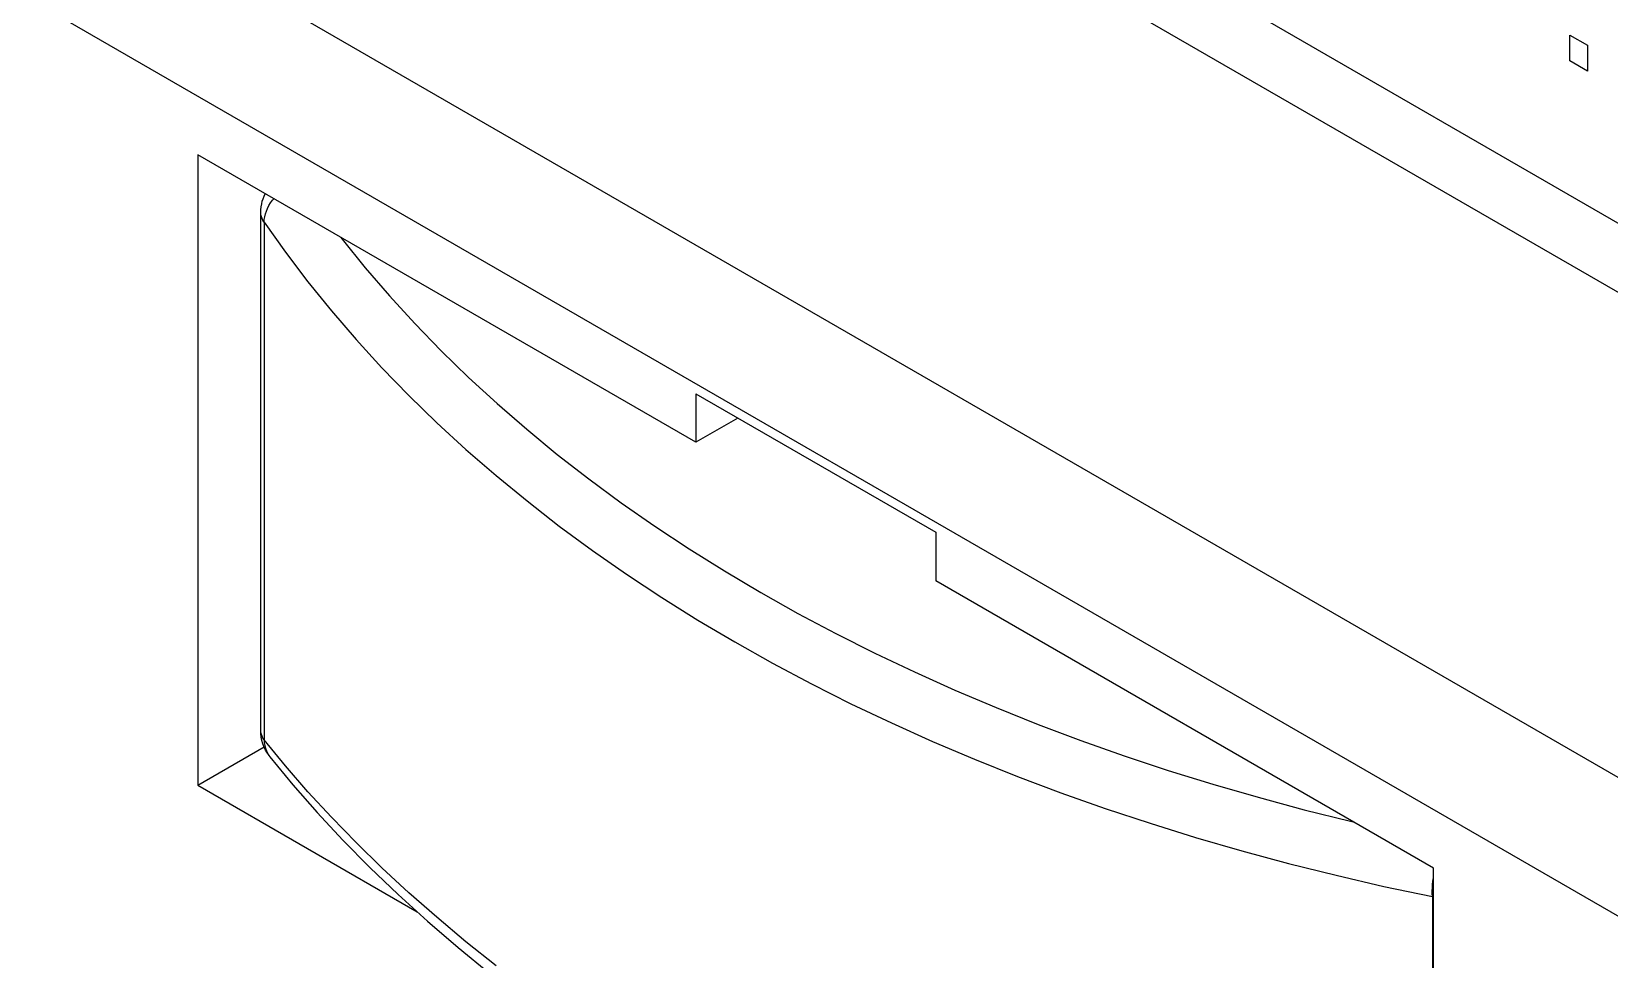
# Model space of a CAD drawing. Extents: x 0 to 420, y 0 to 297.
# Drawn here: x 195.1 to 213.7, y 154.25 to 165.19 of the extents above; entities that cross this region are included whole.
import ezdxf

# ---------------------------------------------------------------- set-up
doc = ezdxf.new("R2010")
doc.units = 0
doc.header["$LTSCALE"] = 23.1
doc.layers.add('40000_ISO', color=7, linetype='CONTINUOUS')

msp = doc.modelspace()

# ---------------------------------------------------------------- linework, layer by layer
at = {"layer": '40000_ISO', "color": 7, "linetype": 'CONTINUOUS'}
for p, q in [((220.009, 159.344), (170.865, 187.717)), ((219.656, 158.732), (170.511, 187.104)), ((165.562, 184.247), (214.706, 155.874)), ((164.855, 183.022), (213.999, 154.649)), ((213.236, 164.842), (213.236, 165.145)), ((213.236, 165.145), (213.445, 165.024)), ((213.445, 165.024), (213.445, 164.721)), ((213.445, 164.721), (213.236, 164.842)), ((197.063, 163.733), (197.063, 156.302)), ((202.932, 160.344), (197.063, 163.733)), ((197.806, 163.086), (197.81, 163.121)), ((197.81, 163.121), (197.816, 163.154)), ((197.816, 163.154), (197.823, 163.186)), ((197.823, 163.186), (197.833, 163.216)), ((197.833, 163.216), (197.844, 163.245)), ((197.844, 163.245), (197.857, 163.273)), ((197.857, 163.273), (197.858, 163.274)), ((197.885, 163.102), (197.902, 163.134)), ((197.902, 163.134), (197.921, 163.166)), ((197.921, 163.166), (197.943, 163.198)), ((197.943, 163.198), (197.958, 163.216)), ((197.805, 163.051), (197.806, 163.086)), ((197.807, 163.026), (197.805, 163.051)), ((197.805, 156.948), (197.805, 163.051)), ((197.812, 163.004), (197.807, 163.026)), ((197.82, 162.981), (197.812, 163.004)), ((197.831, 162.959), (197.82, 162.981)), ((197.845, 162.938), (197.831, 162.959)), ((197.845, 162.938), (197.847, 162.97)), ((197.845, 162.938), (197.845, 156.835)), ((197.845, 162.938), (198.095, 162.584)), ((197.847, 162.97), (197.852, 163.003)), ((197.852, 163.003), (197.86, 163.036)), ((197.86, 163.036), (197.871, 163.069)), ((197.871, 163.069), (197.885, 163.102)), ((198.748, 162.76), (198.764, 162.739)), ((198.764, 162.739), (199.037, 162.402)), ((198.095, 162.584), (198.36, 162.236)), ((199.037, 162.402), (199.322, 162.07)), ((198.36, 162.236), (198.638, 161.892)), ((199.322, 162.07), (199.62, 161.744)), ((198.638, 161.892), (198.929, 161.554)), ((199.62, 161.744), (199.932, 161.423)), ((198.929, 161.554), (199.233, 161.222)), ((199.932, 161.423), (200.255, 161.109)), ((199.233, 161.222), (199.55, 160.895)), ((200.255, 161.109), (200.591, 160.8)), ((199.55, 160.895), (199.88, 160.575)), ((202.932, 160.916), (202.932, 160.344)), ((202.932, 160.916), (205.761, 159.283)), ((200.591, 160.8), (200.94, 160.498)), ((199.88, 160.575), (200.223, 160.261)), ((203.427, 160.63), (202.932, 160.344)), ((200.94, 160.498), (201.3, 160.202)), ((200.223, 160.261), (200.578, 159.953)), ((201.3, 160.202), (201.672, 159.913)), ((200.578, 159.953), (200.945, 159.652)), ((201.672, 159.913), (202.055, 159.631)), ((200.945, 159.652), (201.324, 159.357)), ((202.055, 159.631), (202.45, 159.356)), ((201.324, 159.357), (201.715, 159.069)), ((202.45, 159.356), (202.855, 159.088)), ((205.761, 159.283), (205.761, 158.711)), ((201.715, 159.069), (202.118, 158.789)), ((202.855, 159.088), (203.272, 158.827)), ((202.118, 158.789), (202.532, 158.515)), ((203.272, 158.827), (203.699, 158.573)), ((211.63, 155.323), (205.761, 158.711)), ((202.532, 158.515), (202.956, 158.249)), ((203.699, 158.573), (204.137, 158.327)), ((204.137, 158.327), (204.585, 158.089)), ((202.956, 158.249), (203.392, 157.991)), ((204.585, 158.089), (205.043, 157.859)), ((203.392, 157.991), (203.838, 157.74)), ((203.838, 157.74), (204.295, 157.497)), ((205.043, 157.859), (205.51, 157.636)), ((205.51, 157.636), (205.986, 157.422)), ((204.295, 157.497), (204.761, 157.262)), ((205.986, 157.422), (206.472, 157.216)), ((204.761, 157.262), (205.238, 157.036)), ((206.472, 157.216), (206.967, 157.018)), ((205.238, 157.036), (205.724, 156.817)), ((206.967, 157.018), (207.47, 156.829)), ((197.807, 156.924), (197.805, 156.948)), ((197.806, 156.909), (197.805, 156.948)), ((197.811, 156.868), (197.806, 156.909)), ((197.812, 156.901), (197.807, 156.924)), ((197.819, 156.828), (197.811, 156.868)), ((197.82, 156.879), (197.812, 156.901)), ((197.831, 156.789), (197.819, 156.828)), ((197.831, 156.857), (197.82, 156.879)), ((197.845, 156.835), (197.831, 156.857)), ((197.845, 156.751), (197.831, 156.789)), ((197.845, 156.835), (197.847, 156.802)), ((198.095, 156.529), (197.845, 156.835)), ((197.847, 156.802), (197.852, 156.769)), ((205.724, 156.817), (206.219, 156.607)), ((207.47, 156.829), (207.981, 156.648)), ((197.063, 156.302), (197.844, 156.753)), ((197.863, 156.714), (197.845, 156.751)), ((197.852, 156.769), (197.86, 156.738)), ((197.86, 156.738), (197.871, 156.708)), ((197.884, 156.679), (197.863, 156.714)), ((197.871, 156.708), (197.885, 156.679)), ((197.907, 156.646), (197.884, 156.679)), ((197.885, 156.679), (197.902, 156.653)), ((197.902, 156.652), (197.914, 156.637)), ((197.914, 156.637), (197.907, 156.646)), ((197.914, 156.637), (198.184, 156.307)), ((206.219, 156.607), (206.723, 156.405)), ((207.981, 156.648), (208.5, 156.476)), ((198.36, 156.225), (198.095, 156.529)), ((208.5, 156.476), (209.027, 156.313)), ((197.063, 156.302), (199.648, 154.81)), ((198.184, 156.307), (198.472, 155.979)), ((206.723, 156.405), (207.236, 156.212)), ((209.027, 156.313), (209.561, 156.159)), ((198.638, 155.924), (198.36, 156.225)), ((207.236, 156.212), (207.757, 156.027)), ((209.561, 156.159), (210.102, 156.013)), ((198.472, 155.979), (198.774, 155.654)), ((198.929, 155.625), (198.638, 155.924)), ((207.757, 156.027), (208.287, 155.852)), ((210.102, 156.013), (210.65, 155.877)), ((210.65, 155.877), (210.683, 155.869)), ((208.287, 155.852), (208.824, 155.685)), ((208.824, 155.685), (209.368, 155.527)), ((198.774, 155.654), (199.092, 155.332)), ((199.233, 155.328), (198.929, 155.625)), ((209.368, 155.527), (209.92, 155.378)), ((199.092, 155.332), (199.424, 155.014)), ((199.55, 155.034), (199.233, 155.328)), ((209.92, 155.378), (210.479, 155.239)), ((211.63, 147.893), (211.63, 155.323)), ((210.479, 155.239), (211.044, 155.109)), ((211.616, 155.094), (211.618, 155.132)), ((211.618, 155.132), (211.622, 155.171)), ((211.622, 155.171), (211.627, 155.21)), ((211.627, 155.21), (211.63, 155.227)), ((199.424, 155.014), (199.77, 154.699)), ((199.88, 154.744), (199.55, 155.034)), ((211.044, 155.109), (211.615, 154.988)), ((211.614, 155.058), (211.616, 155.094)), ((211.614, 155.022), (211.614, 155.058)), ((211.615, 154.988), (211.614, 155.022)), ((211.615, 154.988), (211.615, 148.885)), ((211.615, 154.988), (211.63, 154.985)), ((200.223, 154.456), (199.88, 154.744)), ((199.77, 154.699), (200.131, 154.388)), ((200.131, 154.388), (200.506, 154.081)), ((200.578, 154.172), (200.223, 154.456))]:
    msp.add_line(p, q, dxfattribs=at)

doc.saveas('drawing.dxf')
